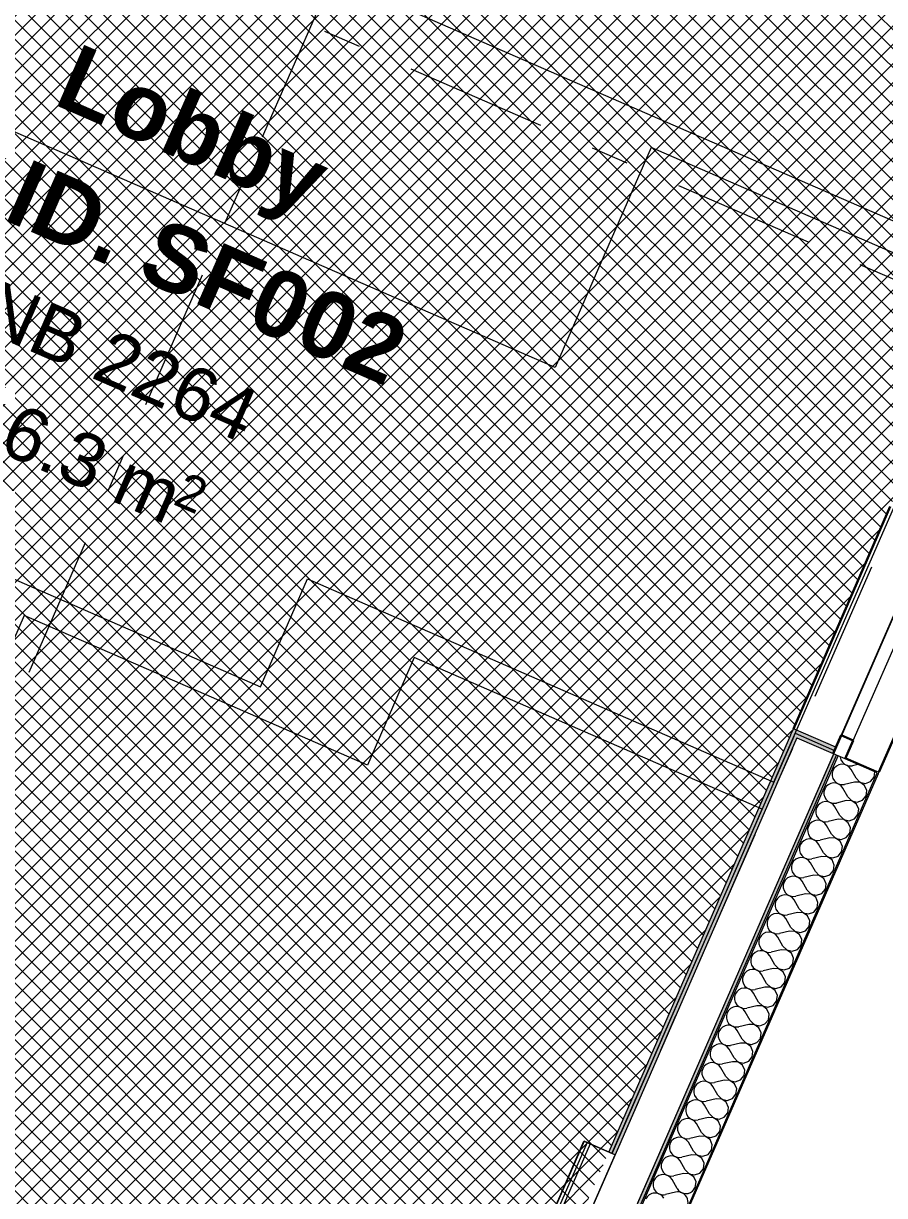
# Model space of a CAD drawing. Header units: millimetres. Extents: x -37281 to 954596, y -59787 to 956680.
# Drawn here: x 929219 to 932444, y -23325 to -18934 of the extents above; entities that cross this region are included whole.
import ezdxf
from ezdxf.enums import TextEntityAlignment as Align

# ---------------------------------------------------------------- set-up
doc = ezdxf.new("R2010")
doc.units = ezdxf.units.MM
doc.header["$MEASUREMENT"] = 0
doc.linetypes.add('Double Dashed', pattern=[1093.611073, 529.166651, -211.666656, 141.111112, -211.666656])
for name, color, linetype in [('A-15-MG_Structural_Grid', 7, 'Continuous'), ('New_A-05-M_Gross_Int_Circulation', 7, 'Continuous'), ('New_A-15-MG_Structural_Grid', 7, 'Continuous'), ('New_A-25-M_Wall_Ext', 7, 'Continuous'), ('New_A-95-D_Dim_Grid.Dim', 7, 'Continuous'), ('New_ArchiCAD Windows', 7, 'Continuous')]:
    doc.layers.add(name, color=color, linetype=linetype)
for name, color, linetype, lineweight, true_color in [('A-15-MG_Structural_Grid_Pen_No__163', 7, 'Continuous', 0, 0x750077), ('A-25-M_Wall_Int_Pen_No__102', 7, 'Continuous', 15, 0xcccccc), ('New_A-05-M_Gross_Int_Circulation_Pen_No__74', 7, 'Continuous', 20, 0x606060), ('New_A-25-M_Wall_Ext_Pen_No__102', 7, 'Continuous', 15, 0xcccccc), ('New_A-25-M_Wall_Ext_Pen_No__107', 7, 'Continuous', 15, 0xa6a6a6), ('New_A-25-M_Wall_Ext_Pen_No__147', 7, 'Continuous', 0, 0x606060), ('New_A-95-M-SFS_Edge_Pen_No__252', 7, 'Continuous', 13, 0xe8e8e8), ('New_ArchiCAD Windows_Pen_No__23', 7, 'Continuous', 30, 0x2a2a2a), ('New_ArchiCAD Windows_Pen_No__43', 7, 'Continuous', 30, 0x444444)]:
    doc.layers.add(name, color=color, linetype=linetype, lineweight=lineweight, true_color=true_color)
for name, color, linetype, lineweight in [('New_A-15-MG_Structural_Grid_Pen_No__4', 7, 'Continuous', 20), ('New_A-25-M_Wall_Ext_Pen_No__1', 7, 'Continuous', 13), ('New_A-95-D_Dim_Grid.Dim_Pen_No__4', 7, 'Continuous', 20), ('New_ArchiCAD Windows_Pen_No__1', 7, 'Continuous', 13), ('New_ArchiCAD Windows_Pen_No__83', 8, 'Continuous', 20), ('New_ArchiCAD Zone Stamps_Pen_No__9', 7, 'Continuous', 13)]:
    doc.layers.add(name, color=color, linetype=linetype, lineweight=lineweight)
doc.styles.add('GENERATED_STYLE_2', font='')
doc.styles.add('GENERATED_STYLE_3', font='')
doc.styles.add('GENERATED_STYLE_4', font='')
doc.styles.get('GENERATED_STYLE_2').set_extended_font_data('Arial', bold=True)
doc.styles.get('GENERATED_STYLE_3').set_extended_font_data('Arial')
doc.styles.get('GENERATED_STYLE_4').set_extended_font_data('Swis721 BT')
doc.dimstyles.new('GENERATED_STYLE__4', dxfattribs={"dimtxt": 300, "dimasz": 95, "dimexe": 0.18, "dimexo": 0, "dimgap": 0.09, "dimtad": 1, "dimdec": 0, "dimzin": 0, "dimdsep": 46, "dimtxsty": 'GENERATED_STYLE_4', "dimblk": 'ARROWHEAD_2', "dimblk1": 'ARROWHEAD_2', "dimblk2": 'ARROWHEAD_2', "dimcen": 0.09, "dimclrd": 7, "dimclre": 7, "dimclrt": 7, "dimadec": 0, "dimazin": 0, "dimtfac": 1, "dimtdec": 4, "dimtmove": 0, "dimatfit": 3, "dimfxl": 1, "dimtolj": 1, "dimtzin": 0, "dimarcsym": 0})
pattern_1 = [(0, (864302.5, 0), (0, 173.2051), [0, -100]), (0, (864352.5, 86.6), (0, 173.2051), [0, -100])]
pattern_2 = [(66.44042, (864302.5, 0), (-158.76755, 69.2305), [0, -100]), (66.44042, (864243.1, 80.45), (-158.76755, 69.2305), [0, -100])]

# ---------------------------------------------------------------- blocks, each defined once
blk = doc.blocks.new('Stair 01_INB 2265_46_1', base_point=(928777.6, -25691.2))
at = {"layer": 'New_A-05-M_Gross_Int_Circulation_Pen_No__74', "linetype": 'Continuous'}
for p, q in [((929221.8, -21151.9), (926772.8, -26768.3)), ((930506.9, -21712.3), (929221.8, -21151.9)), ((930682.6, -21309.3), (930506.9, -21712.3)), ((931985.7, -21877.6), (930682.6, -21309.3)), ((931423.5, -23166.9), (931985.7, -21877.6)), ((929255.5, -27851), (931318.1, -23120.9)), ((931318.1, -23120.9), (931423.5, -23166.9))]:
    blk.add_line(p, q, dxfattribs=at)
at = {"layer": 'New_ArchiCAD Zone Stamps_Pen_No__9'}
for tag, height, style, p in [('ROOM_NAME', 250, 'GENERATED_STYLE_2', (928529.4, -24386.6)), ('zoneNameLine2', 250, 'GENERATED_STYLE_2', (928341, -24818.7)), ('ROOM_NUMBER', 200, 'GENERATED_STYLE_3', (928152.6, -25239.4)), ('measuredAreaCode', 200, 'GENERATED_STYLE_3', (927995.6, -25599.5)), ('DUMMY_649', 200, 'GENERATED_STYLE_3', (928303, -25733.6)), ('DUMMY_650', 200, 'GENERATED_STYLE_3', (928792.3, -25946.9)), ('DUMMY_651', 133.3, 'GENERATED_STYLE_3', (929071.6, -26053.5))]:
    blk.add_attdef(tag, text='', height=height, rotation=336.4404, dxfattribs=dict(at, style=style)).set_placement(p, align=Align.TOP_LEFT)
blk = doc.blocks.new('Circulation_INB 2250_56_1', base_point=(922360.7, -13880.7))
at = {"layer": 'New_A-05-M_Gross_Int_Circulation_Pen_No__74', "linetype": 'Continuous'}
blk.add_line((930091.9, -18633.8), (932840.4, -19832.3), dxfattribs=at)
at = {"layer": 'New_ArchiCAD Zone Stamps_Pen_No__9'}
for tag, height, style, p in [('ROOM_NAME', 250, 'GENERATED_STYLE_2', (921999.4, -12526.7)), ('zoneNameLine2', 250, 'GENERATED_STYLE_2', (921810.9, -12958.8)), ('ROOM_NUMBER', 200, 'GENERATED_STYLE_3', (921622.5, -13379.5)), ('measuredAreaCode', 200, 'GENERATED_STYLE_3', (921465.5, -13739.6)), ('DUMMY_649', 200, 'GENERATED_STYLE_3', (921772.9, -13873.7)), ('DUMMY_650', 200, 'GENERATED_STYLE_3', (922262.2, -14087)), ('DUMMY_651', 133.3, 'GENERATED_STYLE_3', (922541.5, -14193.6))]:
    blk.add_attdef(tag, text='', height=height, rotation=336.4404, dxfattribs=dict(at, style=style)).set_placement(p, align=Align.TOP_LEFT)
blk = doc.blocks.new('Lobby_INB 2264_57_1', base_point=(929673.3, -20309.8))
at = {"layer": 'New_A-05-M_Gross_Int_Circulation_Pen_No__74', "linetype": 'Continuous'}
for p, q in [((928918.2, -19223.9), (928304.2, -20631.8)), ((931209.8, -20223.1), (928918.2, -19223.9)), ((931569.5, -19398.2), (931209.8, -20223.1)), ((932827.6, -19946.8), (931569.5, -19398.2)), ((932029.7, -21776.7), (932827.6, -19946.8)), ((928304.2, -20631.8), (930107, -21418.8)), ((930107, -21418.8), (930283.1, -21015.1)), ((930283.1, -21015.1), (932029.7, -21776.7))]:
    blk.add_line(p, q, dxfattribs=at)
at = {"layer": 'New_ArchiCAD Zone Stamps_Pen_No__9'}
for tag, height, style, p in [('ROOM_NAME', 250, 'GENERATED_STYLE_2', (929425.1, -19005.1)), ('zoneNameLine2', 250, 'GENERATED_STYLE_2', (929236.7, -19437.3)), ('ROOM_NUMBER', 200, 'GENERATED_STYLE_3', (929048.3, -19858)), ('measuredAreaCode', 200, 'GENERATED_STYLE_3', (928891.3, -20218.1)), ('DUMMY_649', 200, 'GENERATED_STYLE_3', (929198.7, -20352.1)), ('DUMMY_650', 200, 'GENERATED_STYLE_3', (929548.2, -20504.5)), ('DUMMY_651', 133.3, 'GENERATED_STYLE_3', (929827.5, -20611.1))]:
    blk.add_attdef(tag, text='', height=height, rotation=336.4404, dxfattribs=dict(at, style=style)).set_placement(p, align=Align.TOP_LEFT)
blk = doc.blocks.new('*X721', base_point=(864302.5, 0))
at = {"layer": 'New_A-25-M_Wall_Ext_Pen_No__107', "linetype": 'Continuous'}
for p, q in [((931667, -23298.3), (931648.2, -23265.1)), ((931660.9, -23312.2), (931623.8, -23321))]:
    blk.add_line(p, q, dxfattribs=at)
for centre, start, end in [((931615.1, -23283.9), 156.4404, 283.3103), ((931615.1, -23283.9), 102.771, 156.4404), ((931615.1, -23283.9), 29.5705, 30.1098), ((931669.7, -23349.3), 209.5705, 103.3103), ((931700.1, -23279.5), 209.5705, 325.2314), ((931584.6, -23353.8), 29.5705, 156.4404)]:
    blk.add_arc(centre, 38.1, start, end, dxfattribs=at)
blk = doc.blocks.new('Wall_225_1', base_point=(929431.8, -28597.6))
at = {"layer": 'New_A-25-M_Wall_Ext', "linetype": 'Continuous', "lineweight": 0, "true_color": 0x000000}
h = blk.add_hatch(dxfattribs=at)
h.set_pattern_fill('Plaster_0001', color=178, style=0, pattern_type=2)
h.set_pattern_definition(pattern_1)
h.paths.add_polyline_path([(929433.6, -28593.5), (931739.7, -23304.8), (931735.6, -23303), (929430.1, -28590.3), (929430.5, -28592.1)])
at = {"layer": 'New_A-25-M_Wall_Ext_Pen_No__102', "linetype": 'Continuous'}
h = blk.add_hatch(dxfattribs=at)
h.set_pattern_fill('Plaster_0001', color=256, style=0, pattern_type=2)
h.set_pattern_definition(pattern_2)
h.paths.add_polyline_path([(929267.3, -27856.5), (931330, -23126.1), (931318.5, -23121.1), (929255.8, -27851.6)])
h = blk.add_hatch(dxfattribs=at)
h.set_pattern_fill('Plaster_0001', color=256, style=0, pattern_type=2)
h.set_pattern_definition(pattern_2)
h.paths.add_polyline_path([(929278.7, -27861.5), (931341.4, -23131.1), (931330, -23126.1), (929267.3, -27856.5)])
at = {"layer": 'New_A-25-M_Wall_Ext_Pen_No__147', "linetype": 'Continuous'}
blk.add_hatch(color=256, dxfattribs=at).paths.add_polyline_path([(929520.7, -27967.1), (931583.4, -23236.7), (931572.4, -23231.9), (929509.7, -27962.3)])
at = {"layer": 'New_A-25-M_Wall_Ext_Pen_No__1', "linetype": 'Continuous'}
for p, q in [((931330, -23126.1), (929267.3, -27856.5)), ((931341.4, -23131.1), (929278.7, -27861.5)), ((929372.2, -27902.3), (931434.9, -23171.9)), ((929368.8, -28330.5), (931588.9, -23239.1)), ((929509.7, -27962.3), (931572.4, -23231.9)), ((929520.7, -27967.1), (931583.4, -23236.7)), ((929493.4, -28445), (931735.6, -23303))]:
    blk.add_line(p, q, dxfattribs=at)
at = {"layer": 'New_A-25-M_Wall_Ext_Pen_No__1', "linetype": 'Continuous', "flags": 128}
for points in [[(931318.5, -23121.1), (929255.8, -27851.6)], [(931330, -23126.1), (931318.5, -23121.1)], [(931341.4, -23131.1), (931330, -23126.1)], [(931434.9, -23171.9), (931341.4, -23131.1)], [(929431.8, -28597.6), (931739.7, -23304.8)]]:
    blk.add_lwpolyline(points, dxfattribs=at)
at = {"layer": 'New_A-25-M_Wall_Ext', "color": 250, "lineweight": 50, "true_color": 0x2a2a2a}
blk.add_blockref('*X721', (864302.5, 0), dxfattribs=at)
blk = doc.blocks.new('*X737', base_point=(864302.5, 0))
at = {"layer": 'New_A-25-M_Wall_Ext_Pen_No__107', "linetype": 'Continuous'}
for p, q in [((932277.8, -21681.1), (932277.8, -21683)), ((932277.8, -21683), (932280.7, -21693.1)), ((932250.1, -21732.2), (932247.3, -21742.4)), ((932255.6, -21723.3), (932250.1, -21732.2)), ((932263.3, -21716.2), (932255.6, -21723.3)), ((932272.7, -21711.4), (932263.3, -21716.2)), ((932283.1, -21709.4), (932272.7, -21711.4)), ((932280.7, -21693.1), (932286.3, -21702)), ((932293.5, -21710.3), (932283.1, -21709.4)), ((932286.3, -21702), (932294.1, -21709.1)), ((932303.3, -21714.1), (932293.5, -21710.3)), ((932294.1, -21709.1), (932303.5, -21713.8)), ((932311.8, -21720.3), (932303.3, -21714.1)), ((932303.5, -21713.8), (932313.8, -21715.7)), ((932318.2, -21728.7), (932311.8, -21720.3)), ((932313.8, -21715.7), (932324.3, -21714.7)), ((932337, -21761.8), (932318.2, -21728.7)), ((932344.1, -21710), (932324.3, -21714.7)), ((932247.3, -21742.4), (932247.3, -21752.9)), ((932247.3, -21752.9), (932250.3, -21763)), ((932250.3, -21763), (932255.8, -21771.9)), ((932255.8, -21771.9), (932263.6, -21778.9)), ((932330.9, -21775.8), (932293.8, -21784.5)), ((932351.7, -21776.7), (932330.9, -21775.8)), ((932337, -21761.8), (932351.8, -21776.4)), ((932368.9, -21788.4), (932351.7, -21776.7)), ((932351.8, -21776.4), (932372.1, -21781)), ((932372.1, -21781), (932391.8, -21774.3)), ((932391.8, -21774.3), (932405, -21758.2)), ((932405, -21758.2), (932407.8, -21737.8)), ((932219.7, -21802.1), (932216.8, -21812.2)), ((932216.8, -21812.2), (932216.9, -21822.7)), ((932225.2, -21793.1), (932219.7, -21802.1)), ((932232.9, -21786), (932225.2, -21793.1)), ((932242.3, -21781.3), (932232.9, -21786)), ((932252.6, -21779.3), (932242.3, -21781.3)), ((932263.1, -21780.2), (932252.6, -21779.3)), ((932272.9, -21783.9), (932263.1, -21780.2)), ((932263.6, -21778.9), (932273, -21783.6)), ((932281.3, -21790.2), (932272.9, -21783.9)), ((932273, -21783.6), (932283.4, -21785.5)), ((932287.7, -21798.5), (932281.3, -21790.2)), ((932283.4, -21785.5), (932293.8, -21784.5)), ((932306.5, -21831.6), (932287.7, -21798.5)), ((932377.4, -21807.4), (932368.9, -21788.4)), ((932374.6, -21828.1), (932377.4, -21807.4)), ((932194.7, -21863), (932189.2, -21871.9)), ((932202.4, -21855.8), (932194.7, -21863)), ((932211.8, -21851.1), (932202.4, -21855.8)), ((932222.1, -21849.1), (932211.8, -21851.1)), ((932216.9, -21822.7), (932219.8, -21832.8)), ((932219.8, -21832.8), (932225.4, -21841.7)), ((932232.6, -21850), (932222.1, -21849.1)), ((932225.4, -21841.7), (932233.1, -21848.8)), ((932242.4, -21853.7), (932232.6, -21850)), ((932233.1, -21848.8), (932242.6, -21853.5)), ((932250.9, -21860), (932242.4, -21853.7)), ((932242.6, -21853.5), (932252.9, -21855.4)), ((932257.3, -21868.3), (932250.9, -21860)), ((932252.9, -21855.4), (932263.4, -21854.4)), ((932300.4, -21845.6), (932263.4, -21854.4)), ((932321.2, -21846.5), (932300.4, -21845.6)), ((932306.5, -21831.6), (932321.4, -21846.3)), ((932338.4, -21858.3), (932321.2, -21846.5)), ((932321.4, -21846.3), (932341.7, -21850.9)), ((932346.9, -21877.3), (932338.4, -21858.3)), ((932341.7, -21850.9), (932361.4, -21844.2)), ((932361.4, -21844.2), (932374.6, -21828.1)), ((932189.2, -21871.9), (932186.4, -21882)), ((932186.4, -21882), (932186.4, -21892.6)), ((932186.4, -21892.6), (932189.3, -21902.6)), ((932189.3, -21902.6), (932194.9, -21911.6)), ((932276.1, -21901.5), (932257.3, -21868.3)), ((932276.1, -21901.5), (932290.9, -21916.1)), ((932330.9, -21914), (932344.1, -21897.9)), ((932344.1, -21897.9), (932346.9, -21877.3)), ((932158.8, -21941.8), (932155.9, -21951.9)), ((932155.9, -21951.9), (932156, -21962.4)), ((932164.3, -21932.8), (932158.8, -21941.8)), ((932172, -21925.7), (932164.3, -21932.8)), ((932181.4, -21920.9), (932172, -21925.7)), ((932191.7, -21918.9), (932181.4, -21920.9)), ((932202.2, -21919.8), (932191.7, -21918.9)), ((932194.9, -21911.6), (932202.7, -21918.6)), ((932212, -21923.6), (932202.2, -21919.8)), ((932202.7, -21918.6), (932212.1, -21923.3)), ((932220.4, -21929.8), (932212, -21923.6)), ((932212.1, -21923.3), (932222.4, -21925.2)), ((932226.8, -21938.2), (932220.4, -21929.8)), ((932222.4, -21925.2), (932232.9, -21924.2)), ((932245.6, -21971.3), (932226.8, -21938.2)), ((932270, -21915.4), (932232.9, -21924.2)), ((932290.8, -21916.4), (932270, -21915.4)), ((932308, -21928.1), (932290.8, -21916.4)), ((932290.9, -21916.1), (932311.2, -21920.7)), ((932316.5, -21947.1), (932308, -21928.1)), ((932311.2, -21920.7), (932330.9, -21914)), ((932313.7, -21967.7), (932316.5, -21947.1)), ((932141.5, -21995.5), (932133.8, -22002.6)), ((932150.9, -21990.8), (932141.5, -21995.5)), ((932161.2, -21988.8), (932150.9, -21990.8)), ((932156, -21962.4), (932158.9, -21972.5)), ((932158.9, -21972.5), (932164.5, -21981.4)), ((932171.7, -21989.7), (932161.2, -21988.8)), ((932164.5, -21981.4), (932172.2, -21988.5)), ((932181.5, -21993.4), (932171.7, -21989.7)), ((932172.2, -21988.5), (932181.7, -21993.1)), ((932190, -21999.7), (932181.5, -21993.4)), ((932181.7, -21993.1), (932192, -21995)), ((932192, -21995), (932202.5, -21994.1)), ((932239.5, -21985.3), (932202.5, -21994.1)), ((932260.3, -21986.2), (932239.5, -21985.3)), ((932245.6, -21971.3), (932260.5, -21985.9)), ((932277.5, -21997.9), (932260.3, -21986.2)), ((932260.5, -21985.9), (932280.8, -21990.6)), ((932286, -22017), (932277.5, -21997.9)), ((932280.8, -21990.6), (932300.5, -21983.8)), ((932300.5, -21983.8), (932313.7, -21967.7)), ((932128.3, -22011.6), (932125.5, -22021.7)), ((932125.5, -22021.7), (932125.5, -22032.2)), ((932125.5, -22032.2), (932128.4, -22042.3)), ((932133.8, -22002.6), (932128.3, -22011.6)), ((932196.4, -22008), (932190, -21999.7)), ((932215.2, -22041.2), (932196.4, -22008)), ((932215.2, -22041.2), (932230, -22055.8)), ((932270, -22053.7), (932283.2, -22037.6)), ((932283.2, -22037.6), (932286, -22017)), ((932097.9, -22081.4), (932095, -22091.6)), ((932103.4, -22072.5), (932097.9, -22081.4)), ((932111.1, -22065.4), (932103.4, -22072.5)), ((932120.5, -22060.6), (932111.1, -22065.4)), ((932130.8, -22058.6), (932120.5, -22060.6)), ((932128.4, -22042.3), (932134, -22051.2)), ((932141.3, -22059.5), (932130.8, -22058.6)), ((932134, -22051.2), (932141.8, -22058.3)), ((932151.1, -22063.3), (932141.3, -22059.5)), ((932141.8, -22058.3), (932151.2, -22063)), ((932159.5, -22069.5), (932151.1, -22063.3)), ((932151.2, -22063), (932161.5, -22064.9)), ((932165.9, -22077.9), (932159.5, -22069.5)), ((932161.5, -22064.9), (932172, -22063.9)), ((932184.7, -22111), (932165.9, -22077.9)), ((932209.1, -22055.1), (932172, -22063.9)), ((932229.9, -22056.1), (932209.1, -22055.1)), ((932247.1, -22067.8), (932229.9, -22056.1)), ((932230, -22055.8), (932250.3, -22060.4)), ((932255.6, -22086.8), (932247.1, -22067.8)), ((932250.3, -22060.4), (932270, -22053.7)), ((932100.3, -22128.5), (932090, -22130.5)), ((932095, -22091.6), (932095.1, -22102.1)), ((932095.1, -22102.1), (932098, -22112.2)), ((932098, -22112.2), (932103.5, -22121.1)), ((932110.8, -22129.4), (932100.3, -22128.5)), ((932103.5, -22121.1), (932111.3, -22128.1)), ((932120.6, -22133.1), (932110.8, -22129.4)), ((932111.3, -22128.1), (932120.8, -22132.8)), ((932178.6, -22125), (932141.6, -22133.7)), ((932199.4, -22125.9), (932178.6, -22125)), ((932184.7, -22111), (932199.5, -22125.6)), ((932216.6, -22137.6), (932199.4, -22125.9)), ((932199.5, -22125.6), (932219.8, -22130.2)), ((932219.8, -22130.2), (932239.5, -22123.5)), ((932239.5, -22123.5), (932252.8, -22107.4)), ((932252.8, -22107.4), (932255.6, -22086.8)), ((932067.4, -22151.3), (932064.6, -22161.4)), ((932064.6, -22161.4), (932064.6, -22171.9)), ((932064.6, -22171.9), (932067.5, -22182)), ((932072.9, -22142.3), (932067.4, -22151.3)), ((932080.6, -22135.2), (932072.9, -22142.3)), ((932090, -22130.5), (932080.6, -22135.2)), ((932129.1, -22139.4), (932120.6, -22133.1)), ((932120.8, -22132.8), (932131.1, -22134.7)), ((932135.5, -22147.7), (932129.1, -22139.4)), ((932131.1, -22134.7), (932141.6, -22133.7)), ((932154.3, -22180.8), (932135.5, -22147.7)), ((932225.1, -22156.6), (932216.6, -22137.6)), ((932222.3, -22177.3), (932225.1, -22156.6)), ((932042.4, -22212.2), (932037, -22221.1)), ((932050.2, -22205), (932042.4, -22212.2)), ((932059.6, -22200.3), (932050.2, -22205)), ((932069.9, -22198.3), (932059.6, -22200.3)), ((932067.5, -22182), (932073.1, -22190.9)), ((932080.3, -22199.2), (932069.9, -22198.3)), ((932073.1, -22190.9), (932080.9, -22198)), ((932090.2, -22202.9), (932080.3, -22199.2)), ((932080.9, -22198), (932090.3, -22202.6)), ((932098.6, -22209.2), (932090.2, -22202.9)), ((932090.3, -22202.6), (932100.6, -22204.6)), ((932105, -22217.5), (932098.6, -22209.2)), ((932100.6, -22204.6), (932111.1, -22203.6)), ((932123.8, -22250.7), (932105, -22217.5)), ((932148.2, -22194.8), (932111.1, -22203.6)), ((932169, -22195.7), (932148.2, -22194.8)), ((932154.3, -22180.8), (932169.1, -22195.4)), ((932186.2, -22207.5), (932169, -22195.7)), ((932169.1, -22195.4), (932189.4, -22200.1)), ((932194.6, -22226.5), (932186.2, -22207.5)), ((932189.4, -22200.1), (932209.1, -22193.3)), ((932209.1, -22193.3), (932222.3, -22177.3)), ((932037, -22221.1), (932034.1, -22231.2)), ((932034.1, -22231.2), (932034.2, -22241.7)), ((932034.2, -22241.7), (932037.1, -22251.8)), ((932037.1, -22251.8), (932042.6, -22260.8)), ((932042.6, -22260.8), (932050.4, -22267.8)), ((932123.8, -22250.7), (932138.6, -22265.3)), ((932178.6, -22263.2), (932191.9, -22247.1)), ((932191.9, -22247.1), (932194.6, -22226.5)), ((932006.5, -22291), (932003.7, -22301.1)), ((932003.7, -22301.1), (932003.7, -22311.6)), ((932012, -22282), (932006.5, -22291)), ((932019.7, -22274.9), (932012, -22282)), ((932029.1, -22270.1), (932019.7, -22274.9)), ((932039.4, -22268.1), (932029.1, -22270.1)), ((932049.9, -22269), (932039.4, -22268.1)), ((932059.7, -22272.8), (932049.9, -22269)), ((932050.4, -22267.8), (932059.8, -22272.5)), ((932068.2, -22279), (932059.7, -22272.8)), ((932059.8, -22272.5), (932070.2, -22274.4)), ((932074.6, -22287.4), (932068.2, -22279)), ((932070.2, -22274.4), (932080.6, -22273.4)), ((932093.4, -22320.5), (932074.6, -22287.4)), ((932117.7, -22264.6), (932080.6, -22273.4)), ((932138.5, -22265.6), (932117.7, -22264.6)), ((932155.7, -22277.3), (932138.5, -22265.6)), ((932138.6, -22265.3), (932158.9, -22269.9)), ((932164.2, -22296.3), (932155.7, -22277.3)), ((932158.9, -22269.9), (932178.6, -22263.2)), ((932161.4, -22316.9), (932164.2, -22296.3)), ((931989.3, -22344.7), (931981.5, -22351.8)), ((931998.6, -22340), (931989.3, -22344.7)), ((932009, -22338), (931998.6, -22340)), ((932003.7, -22311.6), (932006.6, -22321.7)), ((932006.6, -22321.7), (932012.2, -22330.6)), ((932019.4, -22338.9), (932009, -22338)), ((932012.2, -22330.6), (932020, -22337.7)), ((932029.3, -22342.6), (932019.4, -22338.9)), ((932020, -22337.7), (932029.4, -22342.3)), ((932037.7, -22348.9), (932029.3, -22342.6)), ((932029.4, -22342.3), (932039.7, -22344.2)), ((932044.1, -22357.2), (932037.7, -22348.9)), ((932039.7, -22344.2), (932050.2, -22343.3)), ((932087.3, -22334.5), (932050.2, -22343.3)), ((932108.1, -22335.4), (932087.3, -22334.5)), ((932093.4, -22320.5), (932108.2, -22335.1)), ((932125.3, -22347.1), (932108.1, -22335.4)), ((932108.2, -22335.1), (932128.5, -22339.8)), ((932133.7, -22366.2), (932125.3, -22347.1)), ((932128.5, -22339.8), (932148.2, -22333)), ((932148.2, -22333), (932161.4, -22316.9)), ((931976, -22360.8), (931973.2, -22370.9)), ((931973.2, -22370.9), (931973.3, -22381.4)), ((931973.3, -22381.4), (931976.2, -22391.5)), ((931981.5, -22351.8), (931976, -22360.8)), ((931976.2, -22391.5), (931981.7, -22400.4)), ((932062.9, -22390.4), (932044.1, -22357.2)), ((932062.9, -22390.4), (932077.7, -22405)), ((932117.7, -22402.9), (932131, -22386.8)), ((932131, -22386.8), (932133.7, -22366.2)), ((931945.6, -22430.6), (931942.8, -22440.8)), ((931951.1, -22421.7), (931945.6, -22430.6)), ((931958.8, -22414.6), (931951.1, -22421.7)), ((931968.2, -22409.8), (931958.8, -22414.6)), ((931978.5, -22407.8), (931968.2, -22409.8)), ((931989, -22408.7), (931978.5, -22407.8)), ((931981.7, -22400.4), (931989.5, -22407.5)), ((931998.8, -22412.5), (931989, -22408.7)), ((931989.5, -22407.5), (931998.9, -22412.2)), ((932007.2, -22418.7), (931998.8, -22412.5)), ((931998.9, -22412.2), (932009.3, -22414.1)), ((932013.6, -22427.1), (932007.2, -22418.7)), ((932009.3, -22414.1), (932019.7, -22413.1)), ((932032.4, -22460.2), (932013.6, -22427.1)), ((932056.8, -22404.3), (932019.7, -22413.1)), ((932077.6, -22405.2), (932056.8, -22404.3)), ((932094.8, -22417), (932077.6, -22405.2)), ((932077.7, -22405), (932098, -22409.6)), ((932103.3, -22436), (932094.8, -22417)), ((932098, -22409.6), (932117.7, -22402.9)), ((932100.5, -22456.6), (932103.3, -22436)), ((931937.7, -22479.7), (931928.4, -22484.4)), ((931948.1, -22477.7), (931937.7, -22479.7)), ((931942.8, -22440.8), (931942.8, -22451.3)), ((931942.8, -22451.3), (931945.7, -22461.4)), ((931945.7, -22461.4), (931951.3, -22470.3)), ((931958.5, -22478.6), (931948.1, -22477.7)), ((931951.3, -22470.3), (931959.1, -22477.3)), ((931968.4, -22482.3), (931958.5, -22478.6)), ((931959.1, -22477.3), (931968.5, -22482)), ((932026.4, -22474.2), (931989.3, -22482.9)), ((932047.2, -22475.1), (932026.4, -22474.2)), ((932032.4, -22460.2), (932047.3, -22474.8)), ((932064.4, -22486.8), (932047.2, -22475.1)), ((932047.3, -22474.8), (932067.6, -22479.4)), ((932067.6, -22479.4), (932087.3, -22472.7)), ((932087.3, -22472.7), (932100.5, -22456.6)), ((931915.1, -22500.5), (931912.3, -22510.6)), ((931912.3, -22510.6), (931912.3, -22521.1)), ((931912.3, -22521.1), (931915.3, -22531.2)), ((931920.6, -22491.5), (931915.1, -22500.5)), ((931928.4, -22484.4), (931920.6, -22491.5)), ((931976.8, -22488.6), (931968.4, -22482.3)), ((931968.5, -22482), (931978.8, -22483.9)), ((931983.2, -22496.9), (931976.8, -22488.6)), ((931978.8, -22483.9), (931989.3, -22482.9)), ((932002, -22530), (931983.2, -22496.9)), ((932072.8, -22505.8), (932064.4, -22486.8)), ((932070, -22526.5), (932072.8, -22505.8)), ((931890.2, -22561.4), (931884.7, -22570.3)), ((931897.9, -22554.2), (931890.2, -22561.4)), ((931907.3, -22549.5), (931897.9, -22554.2)), ((931917.6, -22547.5), (931907.3, -22549.5)), ((931915.3, -22531.2), (931920.8, -22540.1)), ((931928.1, -22548.4), (931917.6, -22547.5)), ((931920.8, -22540.1), (931928.6, -22547.2)), ((931937.9, -22552.1), (931928.1, -22548.4)), ((931928.6, -22547.2), (931938, -22551.8)), ((931946.3, -22558.4), (931937.9, -22552.1)), ((931938, -22551.8), (931948.4, -22553.8)), ((931952.7, -22566.7), (931946.3, -22558.4)), ((931948.4, -22553.8), (931958.8, -22552.8)), ((931971.5, -22599.9), (931952.7, -22566.7)), ((931995.9, -22544), (931958.8, -22552.8)), ((932016.7, -22544.9), (931995.9, -22544)), ((932002, -22530), (932016.8, -22544.6)), ((932033.9, -22556.7), (932016.7, -22544.9)), ((932016.8, -22544.6), (932037.1, -22549.3)), ((932042.4, -22575.7), (932033.9, -22556.7)), ((932037.1, -22549.3), (932056.8, -22542.5)), ((932056.8, -22542.5), (932070, -22526.5)), ((931884.7, -22570.3), (931881.9, -22580.4)), ((931881.9, -22580.4), (931881.9, -22590.9)), ((931881.9, -22590.9), (931884.8, -22601)), ((931884.8, -22601), (931890.4, -22610)), ((931890.4, -22610), (931898.2, -22617)), ((931971.5, -22599.9), (931986.4, -22614.5)), ((932006.7, -22619.1), (932026.4, -22612.4)), ((932026.4, -22612.4), (932039.6, -22596.3)), ((932039.6, -22596.3), (932042.4, -22575.7)), ((931854.2, -22640.2), (931851.4, -22650.3)), ((931851.4, -22650.3), (931851.4, -22660.8)), ((931859.7, -22631.2), (931854.2, -22640.2)), ((931867.5, -22624.1), (931859.7, -22631.2)), ((931876.8, -22619.3), (931867.5, -22624.1)), ((931887.2, -22617.3), (931876.8, -22619.3)), ((931897.6, -22618.2), (931887.2, -22617.3)), ((931907.5, -22622), (931897.6, -22618.2)), ((931898.2, -22617), (931907.6, -22621.7)), ((931915.9, -22628.2), (931907.5, -22622)), ((931907.6, -22621.7), (931917.9, -22623.6)), ((931922.3, -22636.6), (931915.9, -22628.2)), ((931917.9, -22623.6), (931928.4, -22622.6)), ((931941.1, -22669.7), (931922.3, -22636.6)), ((931965.4, -22613.8), (931928.4, -22622.6)), ((931986.2, -22614.8), (931965.4, -22613.8)), ((932003.5, -22626.5), (931986.2, -22614.8)), ((931986.4, -22614.5), (932006.7, -22619.1)), ((932011.9, -22645.5), (932003.5, -22626.5)), ((932009.1, -22666.1), (932011.9, -22645.5)), ((931837, -22693.9), (931829.3, -22701)), ((931846.4, -22689.2), (931837, -22693.9)), ((931856.7, -22687.2), (931846.4, -22689.2)), ((931851.4, -22660.8), (931854.4, -22670.9)), ((931854.4, -22670.9), (931859.9, -22679.8)), ((931867.2, -22688.1), (931856.7, -22687.2)), ((931859.9, -22679.8), (931867.7, -22686.9)), ((931877, -22691.8), (931867.2, -22688.1)), ((931867.7, -22686.9), (931877.1, -22691.5)), ((931885.4, -22698.1), (931877, -22691.8)), ((931877.1, -22691.5), (931887.5, -22693.4)), ((931891.8, -22706.4), (931885.4, -22698.1)), ((931887.5, -22693.4), (931897.9, -22692.5)), ((931935, -22683.7), (931897.9, -22692.5)), ((931955.8, -22684.6), (931935, -22683.7)), ((931941.1, -22669.7), (931955.9, -22684.3)), ((931973, -22696.3), (931955.8, -22684.6)), ((931955.9, -22684.3), (931976.2, -22689)), ((931981.5, -22715.3), (931973, -22696.3)), ((931976.2, -22689), (931995.9, -22682.2)), ((931995.9, -22682.2), (932009.1, -22666.1)), ((931823.8, -22710), (931820.9, -22720.1)), ((931820.9, -22720.1), (931821, -22730.6)), ((931821, -22730.6), (931823.9, -22740.7)), ((931829.3, -22701), (931823.8, -22710)), ((931823.9, -22740.7), (931829.5, -22749.6)), ((931910.6, -22739.6), (931891.8, -22706.4)), ((931910.6, -22739.6), (931925.5, -22754.2)), ((931965.5, -22752.1), (931978.7, -22736)), ((931978.7, -22736), (931981.5, -22715.3)), ((931793.3, -22779.8), (931790.5, -22790)), ((931798.8, -22770.9), (931793.3, -22779.8)), ((931806.5, -22763.7), (931798.8, -22770.9)), ((931815.9, -22759), (931806.5, -22763.7)), ((931826.2, -22757), (931815.9, -22759)), ((931836.7, -22757.9), (931826.2, -22757)), ((931829.5, -22749.6), (931837.2, -22756.7)), ((931846.5, -22761.6), (931836.7, -22757.9)), ((931837.2, -22756.7), (931846.7, -22761.4)), ((931855, -22767.9), (931846.5, -22761.6)), ((931846.7, -22761.4), (931857, -22763.3)), ((931861.4, -22776.3), (931855, -22767.9)), ((931857, -22763.3), (931867.5, -22762.3)), ((931880.2, -22809.4), (931861.4, -22776.3)), ((931904.5, -22753.5), (931867.5, -22762.3)), ((931925.3, -22754.4), (931904.5, -22753.5)), ((931942.5, -22766.2), (931925.3, -22754.4)), ((931925.5, -22754.2), (931945.8, -22758.8)), ((931951, -22785.2), (931942.5, -22766.2)), ((931945.8, -22758.8), (931965.5, -22752.1)), ((931948.2, -22805.8), (931951, -22785.2)), ((931785.5, -22828.9), (931776.1, -22833.6)), ((931795.8, -22826.9), (931785.5, -22828.9)), ((931790.5, -22790), (931790.5, -22800.5)), ((931790.5, -22800.5), (931793.4, -22810.6)), ((931793.4, -22810.6), (931799, -22819.5)), ((931806.3, -22827.8), (931795.8, -22826.9)), ((931799, -22819.5), (931806.8, -22826.5)), ((931816.1, -22831.5), (931806.3, -22827.8)), ((931806.8, -22826.5), (931816.2, -22831.2)), ((931824.5, -22837.8), (931816.1, -22831.5)), ((931816.2, -22831.2), (931826.6, -22833.1)), ((931826.6, -22833.1), (931837, -22832.1)), ((931874.1, -22823.4), (931837, -22832.1)), ((931894.9, -22824.3), (931874.1, -22823.4)), ((931880.2, -22809.4), (931895, -22824)), ((931912.1, -22836), (931894.9, -22824.3)), ((931895, -22824), (931915.3, -22828.6)), ((931915.3, -22828.6), (931935, -22821.9)), ((931935, -22821.9), (931948.2, -22805.8)), ((931762.9, -22849.7), (931760, -22859.8)), ((931760, -22859.8), (931760.1, -22870.3)), ((931760.1, -22870.3), (931763, -22880.4)), ((931768.4, -22840.7), (931762.9, -22849.7)), ((931776.1, -22833.6), (931768.4, -22840.7)), ((931830.9, -22846.1), (931824.5, -22837.8)), ((931849.7, -22879.2), (931830.9, -22846.1)), ((931904.6, -22891.7), (931917.8, -22875.7)), ((931920.6, -22855), (931912.1, -22836)), ((931917.8, -22875.7), (931920.6, -22855)), ((931732.4, -22919.5), (931729.6, -22929.6)), ((931737.9, -22910.5), (931732.4, -22919.5)), ((931745.6, -22903.4), (931737.9, -22910.5)), ((931755, -22898.7), (931745.6, -22903.4)), ((931765.3, -22896.7), (931755, -22898.7)), ((931763, -22880.4), (931768.6, -22889.3)), ((931775.8, -22897.6), (931765.3, -22896.7)), ((931768.6, -22889.3), (931776.3, -22896.4)), ((931785.6, -22901.3), (931775.8, -22897.6)), ((931776.3, -22896.4), (931785.8, -22901)), ((931794.1, -22907.6), (931785.6, -22901.3)), ((931785.8, -22901), (931796.1, -22903)), ((931800.5, -22915.9), (931794.1, -22907.6)), ((931796.1, -22903), (931806.6, -22902)), ((931819.3, -22949.1), (931800.5, -22915.9)), ((931843.6, -22893.2), (931806.6, -22902)), ((931864.4, -22894.1), (931843.6, -22893.2)), ((931849.7, -22879.2), (931864.6, -22893.8)), ((931881.6, -22905.8), (931864.4, -22894.1)), ((931864.6, -22893.8), (931884.9, -22898.5)), ((931890.1, -22924.9), (931881.6, -22905.8)), ((931884.9, -22898.5), (931904.6, -22891.7)), ((931729.6, -22929.6), (931729.6, -22940.1)), ((931729.6, -22940.1), (931732.5, -22950.2)), ((931732.5, -22950.2), (931738.1, -22959.2)), ((931738.1, -22959.2), (931745.9, -22966.2)), ((931813.2, -22963), (931776.1, -22971.8)), ((931834, -22964), (931813.2, -22963)), ((931819.3, -22949.1), (931834.1, -22963.7)), ((931851.2, -22975.7), (931834, -22964)), ((931834.1, -22963.7), (931854.4, -22968.3)), ((931854.4, -22968.3), (931874.1, -22961.6)), ((931874.1, -22961.6), (931887.3, -22945.5)), ((931887.3, -22945.5), (931890.1, -22924.9)), ((931702, -22989.4), (931699.1, -22999.5)), ((931699.1, -22999.5), (931699.2, -23010)), ((931707.5, -22980.4), (931702, -22989.4)), ((931715.2, -22973.3), (931707.5, -22980.4)), ((931724.6, -22968.5), (931715.2, -22973.3)), ((931734.9, -22966.5), (931724.6, -22968.5)), ((931745.4, -22967.4), (931734.9, -22966.5)), ((931755.2, -22971.2), (931745.4, -22967.4)), ((931745.9, -22966.2), (931755.3, -22970.9)), ((931763.6, -22977.4), (931755.2, -22971.2)), ((931755.3, -22970.9), (931765.6, -22972.8)), ((931770, -22985.8), (931763.6, -22977.4)), ((931765.6, -22972.8), (931776.1, -22971.8)), ((931788.8, -23018.9), (931770, -22985.8)), ((931859.7, -22994.7), (931851.2, -22975.7)), ((931856.9, -23015.3), (931859.7, -22994.7)), ((931677, -23050.2), (931671.5, -23059.2)), ((931684.7, -23043.1), (931677, -23050.2)), ((931694.1, -23038.4), (931684.7, -23043.1)), ((931704.4, -23036.4), (931694.1, -23038.4)), ((931699.2, -23010), (931702.1, -23020.1)), ((931702.1, -23020.1), (931707.6, -23029)), ((931714.9, -23037.3), (931704.4, -23036.4)), ((931707.6, -23029), (931715.4, -23036.1)), ((931724.7, -23041), (931714.9, -23037.3)), ((931715.4, -23036.1), (931724.9, -23040.7)), ((931733.2, -23047.3), (931724.7, -23041)), ((931724.9, -23040.7), (931735.2, -23042.6)), ((931739.6, -23055.6), (931733.2, -23047.3)), ((931735.2, -23042.6), (931745.7, -23041.7)), ((931782.7, -23032.9), (931745.7, -23041.7)), ((931803.5, -23033.8), (931782.7, -23032.9)), ((931788.8, -23018.9), (931803.6, -23033.5)), ((931820.7, -23045.5), (931803.5, -23033.8)), ((931803.6, -23033.5), (931823.9, -23038.2)), ((931829.2, -23064.5), (931820.7, -23045.5)), ((931823.9, -23038.2), (931843.7, -23031.4)), ((931843.7, -23031.4), (931856.9, -23015.3)), ((931671.5, -23059.2), (931668.7, -23069.3)), ((931668.7, -23069.3), (931668.7, -23079.8)), ((931668.7, -23079.8), (931671.6, -23089.9)), ((931671.6, -23089.9), (931677.2, -23098.8)), ((931758.4, -23088.8), (931739.6, -23055.6)), ((931758.4, -23088.8), (931773.2, -23103.4)), ((931813.2, -23101.3), (931826.4, -23085.2)), ((931826.4, -23085.2), (931829.2, -23064.5)), ((931641.1, -23129), (931638.2, -23139.2)), ((931638.2, -23139.2), (931638.3, -23149.7)), ((931646.5, -23120.1), (931641.1, -23129)), ((931654.3, -23112.9), (931646.5, -23120.1)), ((931663.7, -23108.2), (931654.3, -23112.9)), ((931674, -23106.2), (931663.7, -23108.2)), ((931684.5, -23107.1), (931674, -23106.2)), ((931677.2, -23098.8), (931685, -23105.9)), ((931694.3, -23110.8), (931684.5, -23107.1)), ((931685, -23105.9), (931694.4, -23110.6)), ((931702.7, -23117.1), (931694.3, -23110.8)), ((931694.4, -23110.6), (931704.7, -23112.5)), ((931709.1, -23125.5), (931702.7, -23117.1)), ((931704.7, -23112.5), (931715.2, -23111.5)), ((931727.9, -23158.6), (931709.1, -23125.5)), ((931752.3, -23102.7), (931715.2, -23111.5)), ((931773.1, -23103.6), (931752.3, -23102.7)), ((931790.3, -23115.4), (931773.1, -23103.6)), ((931773.2, -23103.4), (931793.5, -23108)), ((931798.8, -23134.4), (931790.3, -23115.4)), ((931793.5, -23108), (931813.2, -23101.3)), ((931796, -23155), (931798.8, -23134.4)), ((931623.8, -23182.8), (931616.1, -23189.9)), ((931633.2, -23178), (931623.8, -23182.8)), ((931643.5, -23176.1), (931633.2, -23178)), ((931638.3, -23149.7), (931641.2, -23159.8)), ((931641.2, -23159.8), (931646.7, -23168.7)), ((931654, -23177), (931643.5, -23176.1)), ((931646.7, -23168.7), (931654.5, -23175.7)), ((931663.8, -23180.7), (931654, -23177)), ((931654.5, -23175.7), (931663.9, -23180.4)), ((931672.3, -23187), (931663.8, -23180.7)), ((931663.9, -23180.4), (931674.3, -23182.3)), ((931674.3, -23182.3), (931684.7, -23181.3)), ((931721.8, -23172.6), (931684.7, -23181.3)), ((931742.6, -23173.5), (931721.8, -23172.6)), ((931727.9, -23158.6), (931742.7, -23173.2)), ((931759.8, -23185.2), (931742.6, -23173.5)), ((931742.7, -23173.2), (931763, -23177.8)), ((931763, -23177.8), (931782.7, -23171.1)), ((931782.7, -23171.1), (931796, -23155)), ((931610.6, -23198.9), (931607.8, -23209)), ((931607.8, -23209), (931607.8, -23219.5)), ((931607.8, -23219.5), (931610.7, -23229.6)), ((931616.1, -23189.9), (931610.6, -23198.9)), ((931678.7, -23195.3), (931672.3, -23187)), ((931697.5, -23228.4), (931678.7, -23195.3)), ((931752.3, -23240.9), (931765.5, -23224.9)), ((931768.3, -23204.2), (931759.8, -23185.2)), ((931765.5, -23224.9), (931768.3, -23204.2)), ((931613.1, -23245.9), (931607.2, -23247)), ((931610.7, -23229.6), (931616.3, -23238.5)), ((931623.5, -23246.8), (931613.1, -23245.9)), ((931616.3, -23238.5), (931624.1, -23245.6)), ((931633.4, -23250.5), (931623.5, -23246.8)), ((931624.1, -23245.6), (931633.5, -23250.2)), ((931641.8, -23256.8), (931633.4, -23250.5)), ((931633.5, -23250.2), (931643.8, -23252.2)), ((931647.9, -23264.8), (931641.8, -23256.8)), ((931643.8, -23252.2), (931654.3, -23251.2)), ((931691.4, -23242.4), (931654.3, -23251.2)), ((931712.2, -23243.3), (931691.4, -23242.4)), ((931697.5, -23228.4), (931712.3, -23243)), ((931729.4, -23255), (931712.2, -23243.3)), ((931712.3, -23243), (931732.6, -23247.7)), ((931737.8, -23274.1), (931729.4, -23255)), ((931732.6, -23247.7), (931752.3, -23240.9)), ((931730.2, -23300.6), (931735.1, -23294.7)), ((931735.1, -23294.7), (931737.8, -23274.1))]:
    blk.add_line(p, q, dxfattribs=at)
blk = doc.blocks.new('Window 19_4')
at = {"layer": 'New_ArchiCAD Windows_Pen_No__1', "linetype": 'Continuous'}
for p, q in [((-480, 0), (-480, -29.5)), ((480, 0), (480, -29.5)), ((-480, -29.5), (-480, -35.5)), ((-480, -35.5), (-480, -47.5)), ((480, -29.5), (480, -35.5)), ((480, -35.5), (480, -47.5)), ((-480, -47.5), (-480, -50)), ((480, -47.5), (480, -50))]:
    blk.add_line(p, q, dxfattribs=at)
at = {"layer": 'New_ArchiCAD Windows_Pen_No__23', "linetype": 'Continuous'}
for p, q in [((-475.5, 135), (475.5, 135)), ((-454, -223.5), (454, -223.5))]:
    blk.add_line(p, q, dxfattribs=at)
at = {"layer": 'New_ArchiCAD Windows_Pen_No__43', "linetype": 'Continuous'}
for p, q in [((-480, 0), (-405, 0)), ((-405, 0), (-405, -50)), ((405, -50), (405, 0)), ((405, 0), (480, 0)), ((-405, -50), (-480, -50)), ((480, -50), (405, -50))]:
    blk.add_line(p, q, dxfattribs=at)
at = {"layer": 'New_ArchiCAD Windows_Pen_No__83', "linetype": 'Continuous'}
for p, q in [((-405, 0), (405, 0)), ((405, -50), (-405, -50))]:
    blk.add_line(p, q, dxfattribs=at)
blk = doc.blocks.new('Wall_228_1', base_point=(931739.7, -23304.8))
at = {"layer": 'New_A-25-M_Wall_Ext', "linetype": 'Continuous', "lineweight": 0, "true_color": 0x000000}
h = blk.add_hatch(dxfattribs=at)
h.set_pattern_fill('Plaster_0001', color=178, style=0, pattern_type=2)
h.set_pattern_definition(pattern_1)
h.paths.add_polyline_path([(932422.4, -21739.2), (932298.6, -21685.3), (932296.8, -21689.4), (932416.5, -21741.6), (932420.6, -21743.4)])
h = blk.add_hatch(dxfattribs=at)
h.set_pattern_fill('Plaster_0001', color=178, style=0, pattern_type=2)
h.set_pattern_definition(pattern_1)
h.paths.add_polyline_path([(931735.6, -23303), (931739.7, -23304.8), (932420.6, -21743.4), (932416.5, -21741.6)])
at = {"layer": 'New_A-25-M_Wall_Ext_Pen_No__107', "linetype": 'Continuous'}
for points in [[(931411.1, -23161.5), (931423, -23166.7), (932103.9, -21605.3), (932092, -21600.1)], [(932092, -21600.1), (932103.9, -21605.3), (932109.1, -21593.3), (932256.2, -21657.5), (932261.4, -21645.6), (932102.4, -21576.2)], [(932103.9, -21605.3), (932115.8, -21610.5), (932251, -21669.4), (932256.2, -21657.5), (932109.1, -21593.3)], [(932103.9, -21605.3), (931423, -23166.7), (931434.9, -23171.9), (932115.8, -21610.5)]]:
    blk.add_hatch(color=256, dxfattribs=at).paths.add_polyline_path(points)
at = {"layer": 'New_A-25-M_Wall_Ext_Pen_No__147', "linetype": 'Continuous'}
blk.add_hatch(color=256, dxfattribs=at).paths.add_polyline_path([(932253.3, -21670.4), (931572.4, -23231.9), (931583.4, -23236.7), (932264.3, -21675.2)])
at = {"layer": 'New_A-25-M_Wall_Ext_Pen_No__1', "linetype": 'Continuous'}
for p, q in [((932092, -21600.1), (932102.4, -21576.2)), ((932261.4, -21645.6), (932102.4, -21576.2)), ((932103.9, -21605.3), (932109.1, -21593.3)), ((932109.1, -21593.3), (932256.2, -21657.5)), ((932103.9, -21605.3), (931423, -23166.7)), ((932115.8, -21610.5), (931434.9, -23171.9)), ((932115.8, -21610.5), (932251, -21669.4)), ((932256.2, -21657.5), (932261.4, -21645.6)), ((931572.4, -23231.9), (932253.3, -21670.4)), ((931583.4, -23236.7), (932264.3, -21675.2)), ((931588.9, -23239.1), (932269.8, -21677.6)), ((932251, -21669.4), (932256.2, -21657.5)), ((932253.3, -21670.4), (932251, -21669.4)), ((932264.3, -21675.2), (932253.3, -21670.4)), ((932269.8, -21677.6), (932264.3, -21675.2)), ((932296.8, -21689.4), (932269.8, -21677.6)), ((932296.8, -21689.4), (932298.6, -21685.3)), ((932416.5, -21741.6), (932296.8, -21689.4)), ((932298.6, -21685.3), (932422.4, -21739.2)), ((931735.6, -23303), (932416.5, -21741.6)), ((932420.6, -21743.4), (932422.4, -21739.2))]:
    blk.add_line(p, q, dxfattribs=at)
at = {"layer": 'New_A-25-M_Wall_Ext_Pen_No__1', "linetype": 'Continuous', "flags": 128}
for points in [[(932092, -21600.1), (931411.1, -23161.5)], [(931739.7, -23304.8), (932420.6, -21743.4)], [(931411.1, -23161.5), (931434.9, -23171.9)]]:
    blk.add_lwpolyline(points, dxfattribs=at)
at = {"layer": 'New_A-25-M_Wall_Ext', "color": 250, "lineweight": 50, "true_color": 0x2a2a2a}
blk.add_blockref('*X737', (864302.5, 0), dxfattribs=at)
at = {"layer": 'New_ArchiCAD Windows', "color": 251, "linetype": 'Continuous', "lineweight": 20, "true_color": 0x606060, "xscale": -1, "zscale": 1000, "rotation": 246.440414640073}
blk.add_blockref('Window 19_4', (932488.7, -21249.4), dxfattribs=at)
blk = doc.blocks.new('*D781', base_point=(864302.5, 0))
at = {"layer": 'New_A-95-D_Dim_Grid.Dim_Pen_No__4', "linetype": 'Continuous'}
for p, q in [((936095.8, -17963.6), (936010.1, -17847.5)), ((936052.9, -17905.5), (934753.9, -20884.6)), ((934667.9, -20847.2), (934839.8, -20922.1)), ((934796.8, -20942.7), (934711, -20826.6)), ((934753.9, -20884.6), (931256.5, -28905.3))]:
    blk.add_line(p, q, dxfattribs=at)
at = {"layer": 'New_A-95-D_Dim_Grid.Dim_Pen_No__4', "insert": (935136.6, -19856.9), "char_height": 300, "attachment_point": 7, "rotation": 66.4404, "style": 'GENERATED_STYLE_4'}
blk.add_mtext('\\A1;{\\fSwis721 BT|b0|i0|c0|p34;3,250}', dxfattribs=at)
blk = doc.blocks.new('ARROWHEAD_2')
at = {"color": 0, "linetype": 'Continuous', "lineweight": 0}
for p, q in [((-0.378, -0.655), (0.378, 0.655)), ((0, 0), (-1, 0))]:
    blk.add_line(p, q, dxfattribs=at)
blk = doc.blocks.new('*D782', base_point=(864302.5, 0))
at = {"layer": 'New_A-95-D_Dim_Grid.Dim_Pen_No__4', "linetype": 'Continuous'}
for p, q in [((934796.8, -20942.7), (934711, -20826.6)), ((934753.9, -20884.6), (931256.5, -28905.3)), ((931213.6, -28847.2), (931299.4, -28963.3)), ((931170.6, -28867.8), (931342.4, -28942.8)), ((931256.5, -28905.3), (931232.1, -28961.3))]:
    blk.add_line(p, q, dxfattribs=at)
at = {"layer": 'New_A-95-D_Dim_Grid.Dim_Pen_No__4', "insert": (932738.4, -25356.7), "char_height": 300, "attachment_point": 7, "rotation": 66.4404, "style": 'GENERATED_STYLE_4'}
blk.add_mtext('\\A1;{\\fSwis721 BT|b0|i0|c0|p34;8,750}', dxfattribs=at)
blk = doc.blocks.new('Standard grid marker_5')
at = {"layer": 'New_A-15-MG_Structural_Grid_Pen_No__4', "linetype": 'Double Dashed'}
blk.add_line((1000, 0), (29726, 0), dxfattribs=at)
at = {"layer": 'New_A-15-MG_Structural_Grid_Pen_No__4', "style": 'GENERATED_STYLE_4'}
for tag, p in [('AC_MarkerText_1_0', (-500, 36.5)), ('AC_MarkerText_1_1', (31226, 36.5))]:
    blk.add_attdef(tag, text='', height=350, rotation=90, dxfattribs=at).set_placement(p, align=Align.MIDDLE_CENTER)
blk = doc.blocks.new('Standard grid marker_3')
at = {"layer": 'A-15-MG_Structural_Grid_Pen_No__163', "linetype": 'Double Dashed'}
blk.add_line((1000, 0), (74254.8, 0), dxfattribs=at)
at = {"layer": 'A-15-MG_Structural_Grid_Pen_No__163', "style": 'GENERATED_STYLE_4'}
for tag, p in [('AC_MarkerText_1_0', (-500, 43.4)), ('AC_MarkerText_1_1', (75754.8, 43.4))]:
    blk.add_attdef(tag, text='', height=350, rotation=360, dxfattribs=at).set_placement(p, align=Align.MIDDLE_CENTER)

msp = doc.modelspace()

# ---------------------------------------------------------------- hatches: boundary and pattern name
at = {"layer": 'A-25-M_Wall_Int_Pen_No__102', "linetype": 'Continuous'}
h = msp.add_hatch(dxfattribs=at)
h.set_pattern_fill('Grid_5x5_Diagonal_0001', color=256, style=0, pattern_type=2)
h.set_pattern_definition([(45, (864302.5, 0), (-35.35534, 35.35534), []), (135, (864302.5, 0), (35.35534, 35.35534), [])])
h.paths.add_polyline_path([(909070.8, -19356.4), (913833.2, -8434.9), (909543.4, -6564.3), (912057.6, -798.6), (914121, 3933.5), (938576, -6730.2), (929236, -28149.5)])

# ---------------------------------------------------------------- linework, layer by layer
at = {"layer": 'New_A-95-M-SFS_Edge_Pen_No__252', "linetype": 'Continuous', "flags": 128}
msp.add_lwpolyline([(909011.2, -19493.2), (929337.8, -28356.6), (938853.9, -6533.2), (918080.9, 2524.9)], dxfattribs=at)

# ---------------------------------------------------------------- block references
at = {"layer": 'A-15-MG_Structural_Grid', "color": 8, "linetype": 'Continuous', "lineweight": 15, "zscale": 1000, "rotation": 336.440411583993}
msp.add_blockref('Standard grid marker_3', (866598.7, 8834.4), dxfattribs=at)
at = {"layer": 'New_A-05-M_Gross_Int_Circulation', "linetype": 'Continuous'}
for name, p in [('Circulation_INB 2250_56_1', (922360.7, -13880.7)), ('Stair 01_INB 2265_46_1', (928777.6, -25691.2))]:
    msp.add_blockref(name, p, dxfattribs=at)
ref = msp.add_blockref('Lobby_INB 2264_57_1', (929673.3, -20309.8), dxfattribs=at)
ref.add_attrib('ROOM_NAME', 'Lobby', dxfattribs={"layer": 'New_ArchiCAD Zone Stamps_Pen_No__9', "color": 7, "height": 250, "rotation": 336.4404, "style": 'GENERATED_STYLE_2'}).set_placement((929425.1, -19005.1), align=Align.TOP_LEFT)
ref.add_attrib('ROOM_NUMBER', 'INB 2264', dxfattribs={"layer": 'New_ArchiCAD Zone Stamps_Pen_No__9', "color": 7, "height": 200, "rotation": 336.4404, "style": 'GENERATED_STYLE_3'}).set_placement((929048.3, -19858), align=Align.TOP_LEFT)
ref.add_attrib('zoneNameLine2', 'ID. SF002', dxfattribs={"layer": 'New_ArchiCAD Zone Stamps_Pen_No__9', "color": 7, "height": 250, "rotation": 336.4404, "style": 'GENERATED_STYLE_2'}).set_placement((929236.7, -19437.3), align=Align.TOP_LEFT)
ref.add_attrib('measuredAreaCode', 'A: ', dxfattribs={"layer": 'New_ArchiCAD Zone Stamps_Pen_No__9', "color": 7, "height": 200, "rotation": 336.4404, "style": 'GENERATED_STYLE_3'}).set_placement((928891.3, -20218.1), align=Align.TOP_LEFT)
ref.add_attrib('DUMMY_649', '6.3', dxfattribs={"layer": 'New_ArchiCAD Zone Stamps_Pen_No__9', "color": 7, "height": 200, "rotation": 336.4404, "style": 'GENERATED_STYLE_3'}).set_placement((929198.7, -20352.1), align=Align.TOP_LEFT)
ref.add_attrib('DUMMY_650', ' m', dxfattribs={"layer": 'New_ArchiCAD Zone Stamps_Pen_No__9', "color": 7, "height": 200, "rotation": 336.4404, "style": 'GENERATED_STYLE_3'}).set_placement((929548.2, -20504.5), align=Align.TOP_LEFT)
ref.add_attrib('DUMMY_651', '2', dxfattribs={"layer": 'New_ArchiCAD Zone Stamps_Pen_No__9', "color": 7, "height": 133.3, "rotation": 336.4404, "style": 'GENERATED_STYLE_3'}).set_placement((929827.5, -20611.1), align=Align.TOP_LEFT)
at = {"layer": 'New_A-15-MG_Structural_Grid', "color": 8, "linetype": 'Continuous', "lineweight": 15, "zscale": 1000, "rotation": 246.4404115839982}
for p in [(937281.4, -2921.6), (939788.4, -4014.8)]:
    msp.add_blockref('Standard grid marker_5', p, dxfattribs=at)
at = {"layer": 'New_A-25-M_Wall_Ext', "color": 250, "lineweight": 50, "true_color": 0x2a2a2a}
for name, p in [('Wall_228_1', (931739.7, -23304.8)), ('Wall_225_1', (929431.8, -28597.6))]:
    msp.add_blockref(name, p, dxfattribs=at)

# ---------------------------------------------------------------- dimensions: what is measured, and where the dimension line sits
at = {"layer": 'New_A-95-D_Dim_Grid.Dim', "linetype": 'Continuous'}
for base, p1, p2, picture, middle in [((934753.9, -20884.6), (935963, -17866.3), (934664, -20845.4), '*D781', (935210.9, -19311.2)), ((931256.5, -28905.3), (934664, -20845.4), (931166.6, -28866.1), '*D782', (932812.7, -24811.1))]:
    dim = msp.add_linear_dim(base=base, p1=p1, p2=p2, angle=246.4404, dimstyle='GENERATED_STYLE__4', dxfattribs=at)
    dim.commit()
    dim.dimension.update_dxf_attribs({"geometry": picture, "text_midpoint": middle, "dimtype": 160, "text_rotation": 66.4404})

doc.saveas('drawing.dxf')
